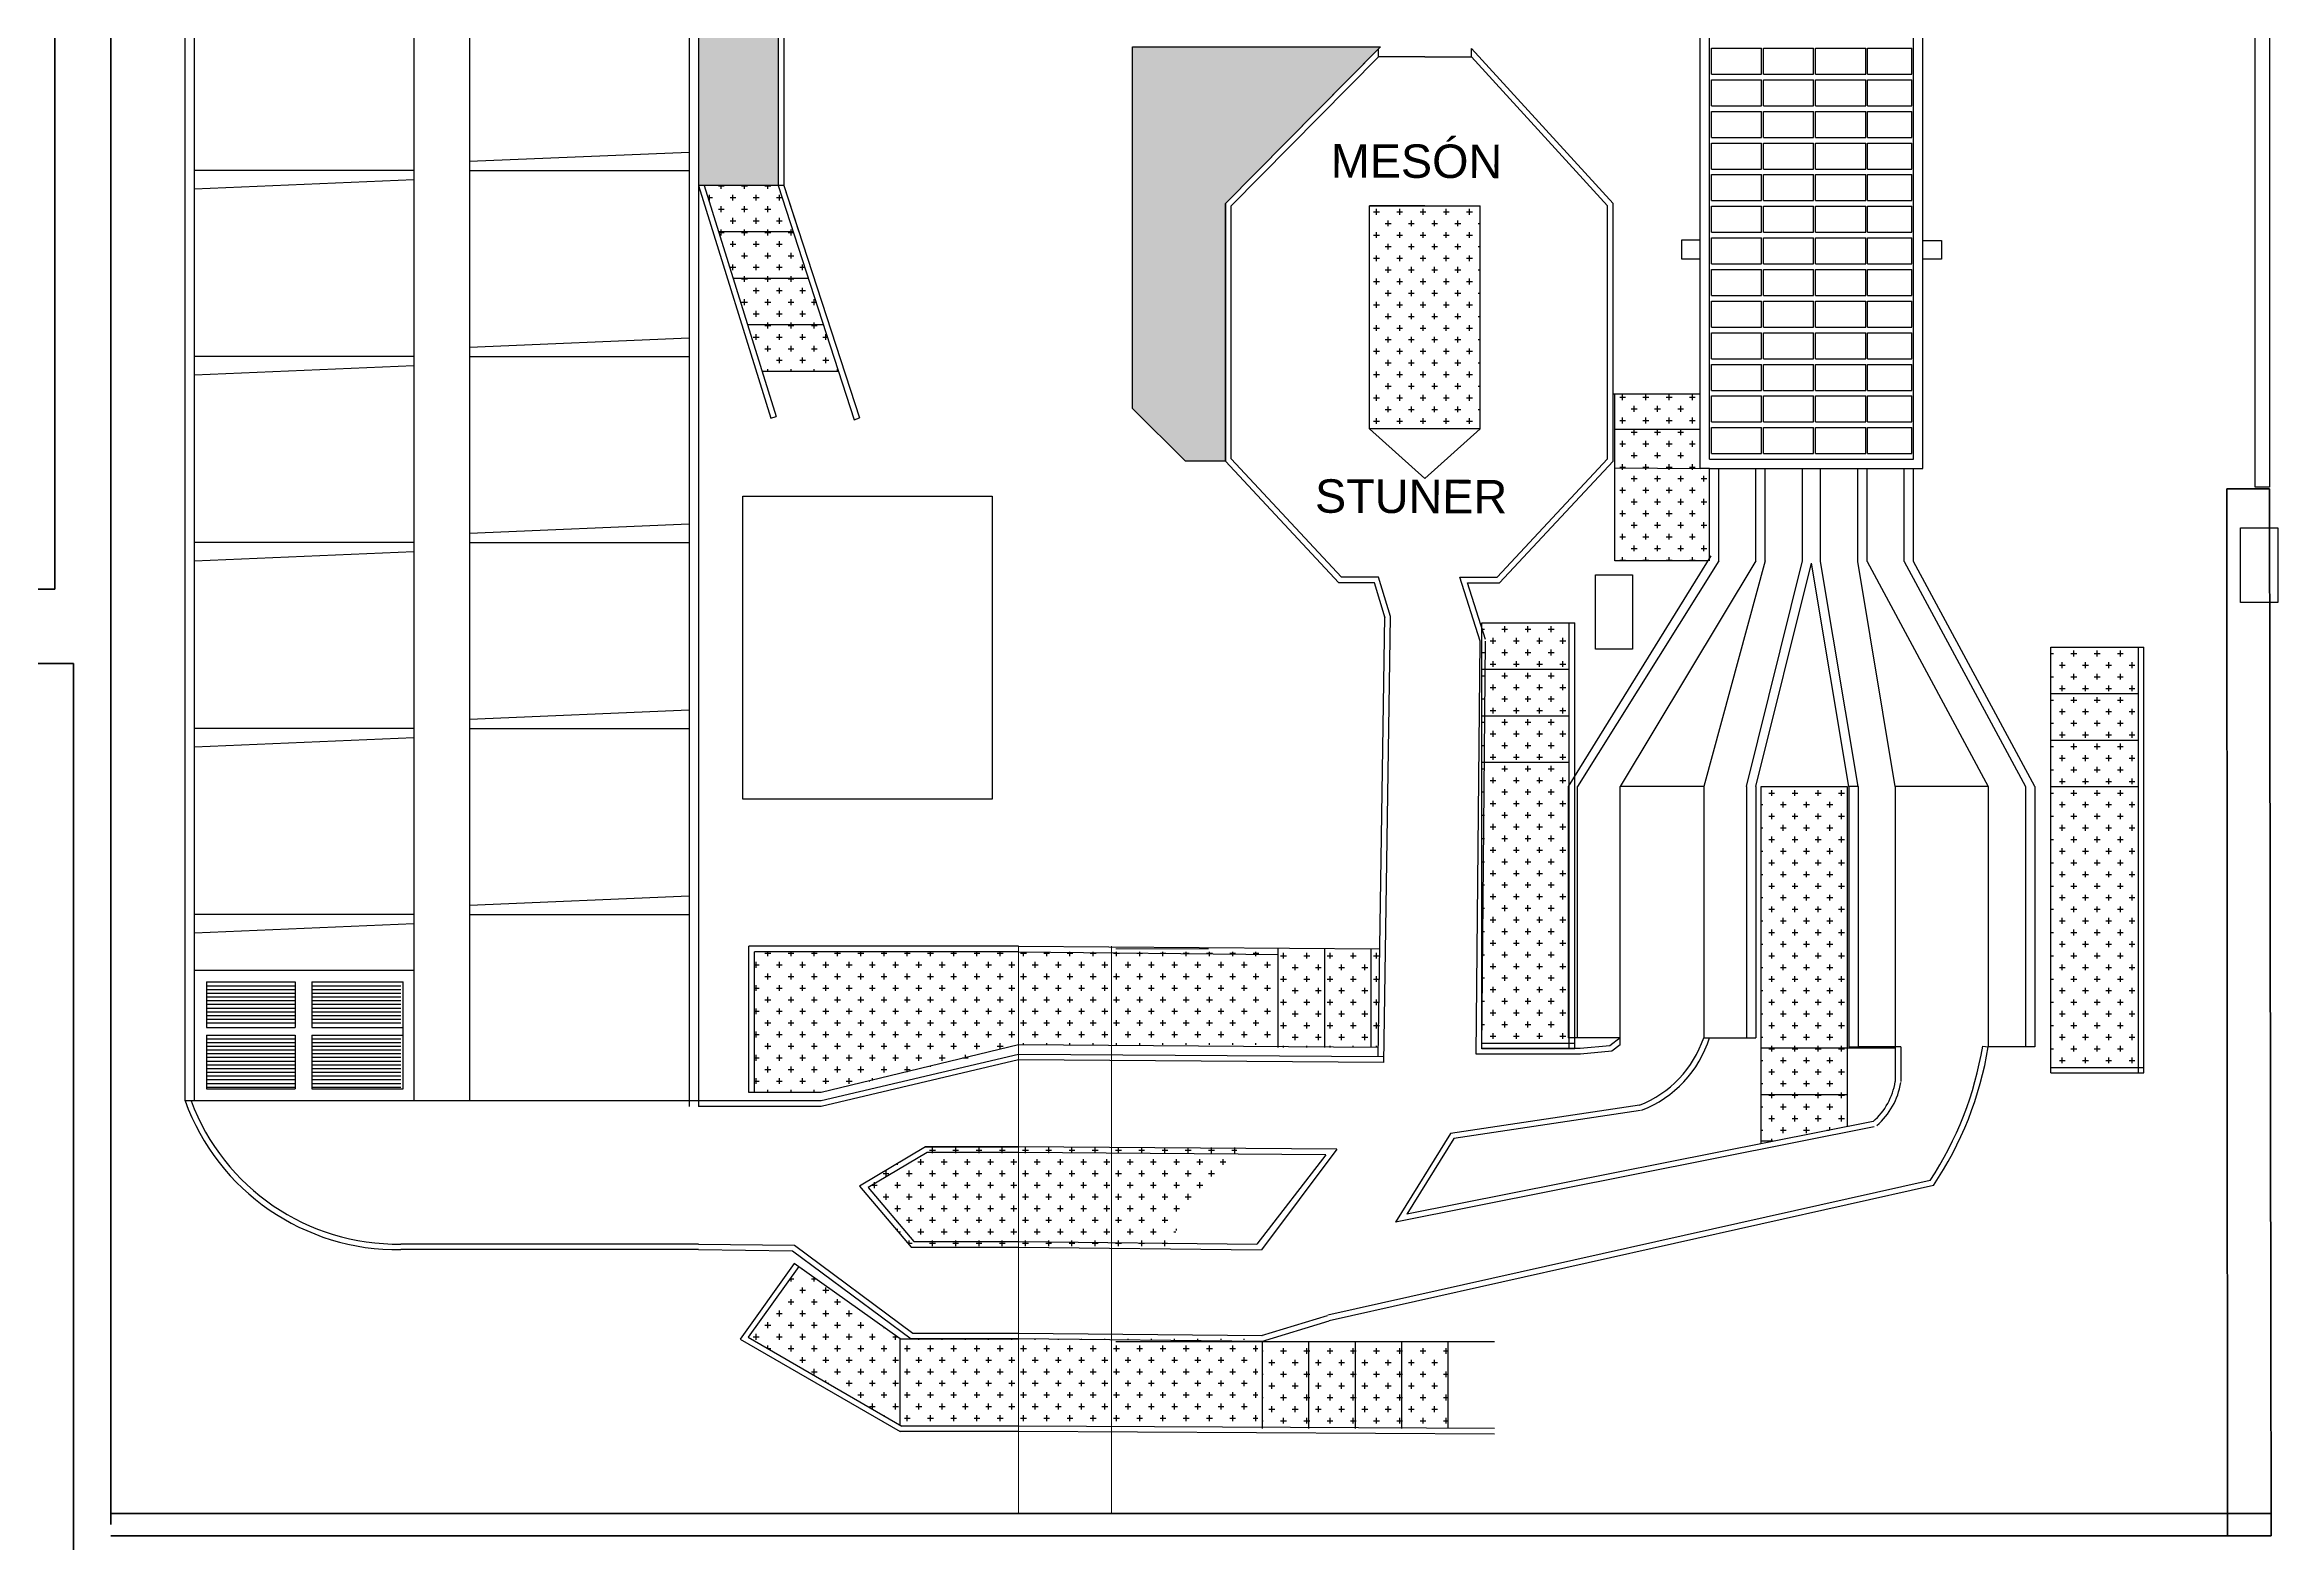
# Model space of a CAD drawing. Header units: inches. Extents: x -955375 to 106222, y -96450 to 64845.
# Drawn here: x 6229 to 18520, y 33838 to 42079 of the extents above; entities that cross this region are included whole.
import ezdxf

# ---------------------------------------------------------------- set-up
doc = ezdxf.new("R2010")
doc.units = ezdxf.units.IN
doc.header["$MEASUREMENT"] = 0
doc.linetypes.add('CONTINUA', pattern=[0])
for name, color, linetype in [('023_MUROS_2', 7, 'Continuous'), ('A_TEXTOLOCAL', 3, 'Continuous'), ('DIBUJO', 2, 'Continuous'), ('P-ESTRUCTURA NUEVA', 152, 'Continuous')]:
    doc.layers.add(name, color=color, linetype=linetype)
doc.layers.add('ACHUTECH', color=24, linetype='Continuous', lineweight=18)
doc.styles.get("Standard").update_dxf_attribs({"font": 'isocp2.shx'})
doc.styles.add('TEXTO-100', font='romans.shx', dxfattribs={"height": 0.15})
doc.dimstyles.new('SUPERPEQUEÑA', dxfattribs={"dimtxt": 0.1, "dimasz": 0.05, "dimexe": 0.1, "dimexo": 0.15, "dimgap": 0.05, "dimtad": 1, "dimzin": 0, "dimdsep": 46, "dimtxsty": 'Standard', "dimblk1": 'CRUZZ', "dimblk2": 'CRUZZ', "dimsah": 1, "dimcen": 0.03, "dimse1": 1, "dimse2": 1, "dimclrd": 109, "dimclre": 4, "dimclrt": 173, "dimadec": 0, "dimazin": 0, "dimtfac": 1, "dimtix": 1, "dimtmove": 1, "dimatfit": 3, "dimldrblk": 'CRUZZ', "dimfxl": 1, "dimtolj": 1, "dimtzin": 0, "dimlwd": -1, "dimarcsym": 0})
pattern_1 = [(0, (-2029015.66, -1014707.313), (63.9269513, 63.9269513), [31.9634757, -95.890427]), (90, (-2028999.676, -1014723.295), (-63.9269513, 63.9269513), [31.9634757, -95.890427])]
pattern_2 = [(0, (-2028991.804, -1014721.39), (63.9269513, 63.9269513), [31.9634757, -95.890427]), (90, (-2028975.82, -1014737.37), (-63.9269513, 63.9269513), [31.9634757, -95.890427])]
pattern_3 = [(0, (-2032122.29, -1014587.81), (63.9269513, 63.9269513), [31.9634757, -95.890427]), (90, (-2032106.31, -1014603.79), (-63.9269513, 63.9269513), [31.9634757, -95.890427])]
pattern_4 = [(0, (-630514.77, 261966.51), (63.9269513, 63.9269513), [31.963476, -95.890427]), (90, (-630498.79, 261950.53), (-63.9269513, 63.9269513), [31.963476, -95.890427])]

# ---------------------------------------------------------------- blocks, each defined once
blk = doc.blocks.new('CRUZ')
at = {"layer": 'DIBUJO', "color": 7, "lineweight": -3}
blk.add_line((0, 0), (0, 0), dxfattribs=at)
blk.add_line((0, 0), (0, 0), dxfattribs=at)
at = {"layer": 'DIBUJO', "color": 7, "lineweight": -3, "const_width": 0.05}
blk.add_lwpolyline([(0, 0, 1), (0, 0, 1)], format="xyb", close=True, dxfattribs=at)
blk = doc.blocks.new('CRUZZ')
at = {"layer": 'DIBUJO', "color": 3, "xscale": 10, "yscale": 10, "zscale": 10}
blk.add_blockref('CRUZ', (0, 0), dxfattribs=at)
blk = doc.blocks.new('*D49')
at = {"layer": 'ACHUTECH', "color": 7, "ltscale": 500, "transparency": 16777216}
blk.add_line((5459, 51369), (5459, 33940), dxfattribs=at)
at = {"layer": 'Defpoints', "color": 0, "linetype": 'CONTINUA', "ltscale": 500, "transparency": 16777216}
for p in [(12166, 51369), (5459, 33940), (6136, 33940)]:
    blk.add_point(p, dxfattribs=at)
at = {"layer": 'ACHUTECH', "color": 7, "linetype": 'CONTINUA', "ltscale": 500, "transparency": 16777216, "xscale": 0.05, "yscale": 0.05, "zscale": 0.05}
for p, rotation in [((5459, 51369), 90), ((5459, 33940), 270)]:
    blk.add_blockref('CRUZZ', p, dxfattribs=dict(at, rotation=rotation))
at = {"layer": 'ACHUTECH', "color": 7, "linetype": 'CONTINUA', "lineweight": 13, "ltscale": 500, "transparency": 16777216, "insert": (5459, 42655), "char_height": 0.15, "attachment_point": 5, "rotation": 90}
blk.add_mtext('\\A1;17429.04', dxfattribs=at)
blk = doc.blocks.new('*D185')
at = {"layer": 'ACHUTECH', "color": 7, "ltscale": 500, "transparency": 16777216}
blk.add_line((5119, 54499), (5119, 25410), dxfattribs=at)
at = {"layer": 'Defpoints', "color": 0, "linetype": 'CONTINUA', "ltscale": 500, "transparency": 16777216}
for p in [(26169, 54499), (5119, 25410), (6592, 25410)]:
    blk.add_point(p, dxfattribs=at)
at = {"layer": 'ACHUTECH', "color": 7, "linetype": 'CONTINUA', "ltscale": 500, "transparency": 16777216, "xscale": 0.05, "yscale": 0.05, "zscale": 0.05}
for p, rotation in [((5119, 54499), 90), ((5119, 25410), 270)]:
    blk.add_blockref('CRUZZ', p, dxfattribs=dict(at, rotation=rotation))
at = {"layer": 'ACHUTECH', "color": 7, "linetype": 'CONTINUA', "lineweight": 13, "ltscale": 500, "transparency": 16777216, "insert": (5119, 39955), "char_height": 0.15, "attachment_point": 5, "rotation": 90}
blk.add_mtext('\\A1;29089.32', dxfattribs=at)
blk = doc.blocks.new('*D201')
at = {"layer": 'ACHUTECH', "color": 7, "ltscale": 500, "transparency": 16777216}
blk.add_line((4340, 59153), (4340, 15437), dxfattribs=at)
at = {"layer": 'Defpoints', "color": 0, "linetype": 'CONTINUA', "ltscale": 500, "transparency": 16777216}
for p in [(21639, 59153), (4340, 15437), (6285, 15437)]:
    blk.add_point(p, dxfattribs=at)
at = {"layer": 'ACHUTECH', "color": 7, "linetype": 'CONTINUA', "ltscale": 500, "transparency": 16777216, "xscale": 0.05, "yscale": 0.05, "zscale": 0.05}
for p, rotation in [((4340, 59153), 90), ((4340, 15437), 270)]:
    blk.add_blockref('CRUZZ', p, dxfattribs=dict(at, rotation=rotation))
at = {"layer": 'ACHUTECH', "color": 7, "linetype": 'CONTINUA', "lineweight": 13, "ltscale": 500, "transparency": 16777216, "insert": (4340, 37295), "char_height": 0.15, "attachment_point": 5, "rotation": 90}
blk.add_mtext('\\A1;43715.81', dxfattribs=at)

msp = doc.modelspace()

# ---------------------------------------------------------------- hatches: boundary and pattern name
h = msp.add_hatch()
h.set_pattern_fill('CROSS', scale=255.707805)
h.set_pattern_definition(pattern_1)
h.paths.add_polyline_path([(10264.204, 47934.214), (10264.204, 48423.585), (9824.386, 48423.585), (9824.386, 47934.214), (9824.386, 41304.68), (10264.204, 41304.68)])
h = msp.add_hatch()
h.set_pattern_fill('CROSS', scale=255.707805)
h.set_pattern_definition(pattern_4)
h.paths.add_polyline_path([(13575.956, 42067.11), (12211.887, 42067.11), (12211.887, 40078.524), (12503.757, 39789.115), (12723.303, 39789.115), (12723.303, 41206.199)])
h.paths.add_polyline_path([(10674.326, 47732.121), (10674.326, 47983.824), (10525.955, 47983.824), (10525.955, 47732.121)], flags=9)
h = msp.add_hatch()
h.set_pattern_fill('CROSS', scale=255.707805)
h.set_pattern_definition(pattern_1)
h.paths.add_polyline_path([(10262.628, 41304.68), (9856.528, 41304.68), (9936.247, 41048.972), (10345.63, 41048.972)])
h = msp.add_hatch()
h.set_pattern_fill('CROSS', scale=255.707805)
h.set_pattern_definition(pattern_2)
h.paths.add_polyline_path([(14124.162, 41193.575), (13516.061, 41193.575), (13516.061, 39966.178), (14124.162, 39966.178)])
h = msp.add_hatch()
h.set_pattern_fill('CROSS', scale=255.707805)
h.set_pattern_definition(pattern_1)
h.paths.add_polyline_path([(10345.63, 41048.972), (9936.247, 41048.972), (10015.966, 40793.264), (10428.632, 40793.264)])
h = msp.add_hatch()
h.set_pattern_fill('CROSS', scale=255.707805)
h.set_pattern_definition(pattern_1)
h.paths.add_polyline_path([(10428.632, 40793.264), (10015.966, 40793.264), (10095.685, 40537.556), (10511.635, 40537.556)])
h = msp.add_hatch()
h.set_pattern_fill('CROSS', scale=255.707805)
h.set_pattern_definition(pattern_1)
h.paths.add_polyline_path([(10511.635, 40537.556), (10095.685, 40537.556), (10175.404, 40281.849), (10594.637, 40281.849)])
h = msp.add_hatch()
h.set_pattern_fill('CROSS', scale=255.707805)
h.set_pattern_definition(pattern_4)
h.paths.add_polyline_path([(14865.115, 40157.464), (14865.115, 39965.498), (15334.53, 39965.498), (15334.53, 40157.464)])
h.paths.add_polyline_path([(15334.53, 39748.332), (15334.53, 39965.498), (14865.115, 39965.498), (14865.115, 39751.921)])
h = msp.add_hatch()
h.set_pattern_fill('CROSS', scale=255.707805)
h.set_pattern_definition(pattern_4)
h.paths.add_polyline_path([(15376.531, 39240.506), (15385.533, 39255.052), (15385.533, 39748.332), (15334.53, 39748.332), (14865.115, 39751.921), (14865.115, 39240.506)])
h = msp.add_hatch()
h.set_pattern_fill('CROSS', scale=255.707805)
h.set_pattern_definition(pattern_3)
h.paths.add_polyline_path([(14614.008, 38899.794), (14133.277, 38899.794), (14133.277, 38644.086), (14614.008, 38644.086)])
h = msp.add_hatch()
h.set_pattern_fill('CROSS', scale=255.707805)
h.set_pattern_definition(pattern_2)
h.paths.add_polyline_path([(17744.496, 38766.211), (17263.765, 38766.211), (17263.765, 38510.504), (17744.496, 38510.504)])
h = msp.add_hatch()
h.set_pattern_fill('CROSS', scale=255.707805)
h.set_pattern_definition(pattern_3)
h.paths.add_polyline_path([(14614.008, 38644.086), (14133.277, 38644.086), (14133.277, 38388.379), (14614.008, 38388.379)])
h = msp.add_hatch()
h.set_pattern_fill('CROSS', scale=255.707805)
h.set_pattern_definition(pattern_2)
h.paths.add_polyline_path([(17744.496, 38510.504), (17263.765, 38510.504), (17263.765, 38254.796), (17744.496, 38254.796)])
h = msp.add_hatch()
h.set_pattern_fill('CROSS', scale=255.707805)
h.set_pattern_definition(pattern_3)
h.paths.add_polyline_path([(14614.008, 38388.379), (14133.277, 38388.379), (14133.277, 38132.671), (14614.008, 38132.671)])
h = msp.add_hatch()
h.set_pattern_fill('CROSS', scale=255.707805)
h.set_pattern_definition(pattern_2)
h.paths.add_polyline_path([(17744.496, 38254.796), (17263.765, 38254.796), (17263.765, 37999.088), (17744.496, 37999.088)])
h = msp.add_hatch()
h.set_pattern_fill('CROSS', scale=255.707805)
h.set_pattern_definition(pattern_3)
h.paths.add_polyline_path([(14614.008, 38132.671), (14133.277, 38132.671), (14133.277, 36588.549), (14614.008, 36588.549)])
h = msp.add_hatch()
h.set_pattern_fill('CROSS', scale=255.707805)
h.set_pattern_definition(pattern_2)
h.paths.add_polyline_path([(16143.155, 37999.088), (15670.721, 37999.088), (15670.721, 36559.944), (16143.155, 36559.944)])
h = msp.add_hatch()
h.set_pattern_fill('CROSS', scale=255.707805)
h.set_pattern_definition(pattern_2)
h.paths.add_polyline_path([(17744.496, 37999.088), (17263.765, 37999.088), (17263.765, 36454.966), (17744.496, 36454.966)])
h = msp.add_hatch()
h.set_pattern_fill('CROSS', scale=255.707805)
h.set_pattern_definition(pattern_1)
h.paths.add_polyline_path([(11585.656, 36573.064), (11585.656, 37090.585), (10133.354, 37090.585), (10133.354, 36316.645), (10500.043, 36316.645)])
h.paths.add_polyline_path([(11585.656, 37090.585), (11585.656, 36579.17), (12990.125, 36579.17), (12990.125, 37090.585)])
h = msp.add_hatch()
h.set_pattern_fill('CROSS', scale=255.707805)
h.set_pattern_definition(pattern_2)
h.paths.add_polyline_path([(13269.685, 37107.192), (13013.978, 37107.192), (13013.978, 36565.092), (13269.685, 36565.092)])
h = msp.add_hatch()
h.set_pattern_fill('CROSS', scale=255.707805)
h.set_pattern_definition(pattern_2)
h.paths.add_polyline_path([(13525.393, 37107.192), (13269.685, 37107.192), (13269.685, 36565.092), (13525.393, 36565.092)])
h = msp.add_hatch()
h.set_pattern_fill('CROSS', scale=255.707805)
h.set_pattern_definition(pattern_2)
h.paths.add_polyline_path([(13603.324, 37107.192), (13525.393, 37107.192), (13525.393, 36565.092), (13595.245, 36565.092)])
h = msp.add_hatch()
h.set_pattern_fill('CROSS', scale=255.707805)
h.set_pattern_definition(pattern_2)
h.paths.add_polyline_path([(16143.155, 36559.944), (15670.721, 36559.944), (15670.721, 36304.236), (16143.155, 36304.236)])
h = msp.add_hatch()
h.set_pattern_fill('CROSS', scale=255.707805)
h.set_pattern_definition(pattern_2)
h.paths.add_polyline_path([(16143.155, 36304.236), (15670.721, 36304.236), (15670.721, 36048.529), (15735.119, 36048.529), (16143.155, 36129.663)])
h = msp.add_hatch()
h.set_pattern_fill('CROSS', scale=255.707805)
h.set_pattern_definition([(0, (-631050.04, 261980.59), (63.9269513, 63.9269513), [31.963476, -95.890427]), (90, (-631034.056, 261964.61), (-63.9269513, 63.9269513), [31.963476, -95.890427])])
h.paths.add_polyline_path([(12800.928, 36018.394), (11585.656, 36018.394), (11074.241, 36018.394), (10710.917, 35802.407), (10994.989, 35466.082), (11585.656, 35466.082), (12386.039, 35466.082)])
h.paths.add_polyline_path([(11585.656, 35496.767), (11009.237, 35496.767), (10757.729, 35794.538), (11082.673, 35987.709), (11585.656, 35987.709), (12739.5, 35987.709), (12359.924, 35496.767)], flags=16)
h.paths.add_polyline_path([(12739.5, 35987.709), (11585.656, 35987.709), (11082.673, 35987.709), (10757.729, 35794.538), (11009.237, 35496.767), (11585.656, 35496.767), (12359.924, 35496.767)], flags=16)
h = msp.add_hatch()
h.set_pattern_fill('CROSS', scale=255.707805)
h.set_pattern_definition(pattern_1)
h.paths.add_polyline_path([(10376.787, 35359.532), (10099.102, 34970.862), (10934.784, 34487.165), (10934.784, 34961.699)])
h = msp.add_hatch()
h.set_pattern_fill('CROSS', scale=255.707805)
h.set_pattern_definition(pattern_1)
h.paths.add_polyline_path([(11585.656, 34482.396), (11585.656, 34961.699), (10934.784, 34961.699), (10934.784, 34487.165), (10943.024, 34482.396)])
h.paths.add_polyline_path([(11585.656, 34961.699), (11585.656, 34482.396), (12900.736, 34482.396), (12900.736, 34961.699)])
h = msp.add_hatch()
h.set_pattern_fill('CROSS', scale=255.707805)
h.set_pattern_definition(pattern_2)
h.paths.add_polyline_path([(13180.297, 34947.621), (12924.589, 34947.621), (12924.589, 34468.318), (13180.297, 34468.318)])
h = msp.add_hatch()
h.set_pattern_fill('CROSS', scale=255.707805)
h.set_pattern_definition(pattern_2)
h.paths.add_polyline_path([(13436.004, 34947.621), (13180.297, 34947.621), (13180.297, 34468.318), (13436.004, 34468.318)])
h = msp.add_hatch()
h.set_pattern_fill('CROSS', scale=255.707805)
h.set_pattern_definition(pattern_2)
h.paths.add_polyline_path([(13691.712, 34947.621), (13436.004, 34947.621), (13436.004, 34468.318), (13691.712, 34468.318)])
h = msp.add_hatch()
h.set_pattern_fill('CROSS', scale=255.707805)
h.set_pattern_definition(pattern_2)
h.paths.add_polyline_path([(13947.42, 34947.621), (13691.712, 34947.621), (13691.712, 34468.318), (13947.42, 34468.318)])

# ---------------------------------------------------------------- linework, layer by layer
at = {"color": 7}
for p, q in [((7001.372, 36270.882), (7001.372, 47934.214)), ((9824.386, 47934.214), (9824.386, 36240.198)), ((10264.204, 47934.214), (10264.204, 41304.68)), ((10294.889, 47934.214), (10294.889, 41304.68)), ((7052.514, 36270.882), (7052.514, 47472.352)), ((8259.454, 47472.352), (8259.454, 36270.882)), ((8566.304, 47472.352), (8566.304, 36270.882)), ((9773.245, 47472.352), (9773.245, 36240.198)), ((15334.53, 39748.332), (15334.53, 47540.16)), ((15385.671, 39799.473), (15385.671, 47540.16)), ((16508.505, 39799.473), (16508.505, 47540.16)), ((16559.647, 39748.332), (16559.647, 47540.16)), ((12211.887, 40078.524), (12211.887, 42067.11)), ((12211.887, 42067.11), (13575.956, 42067.11)), ((13575.956, 42067.11), (12723.303, 41206.199)), ((13564.404, 42055.446), (12723.303, 41206.199)), ((13564.404, 42011.84), (13564.404, 42055.446)), ((14075.819, 42057.298), (14855.137, 41205.494)), ((14075.819, 42011.84), (14075.819, 42057.298)), ((15395.9, 42059.93), (15672.064, 42059.93)), ((15395.9, 41916.734), (15395.9, 42059.93)), ((15672.064, 41916.734), (15672.064, 42059.93)), ((15682.292, 42059.93), (15958.457, 42059.93)), ((15682.292, 41916.734), (15682.292, 42059.93)), ((15958.457, 41916.734), (15958.457, 42059.93)), ((15968.685, 42059.93), (16244.85, 42059.93)), ((15968.685, 41916.734), (15968.685, 42059.93)), ((16244.85, 41916.734), (16244.85, 42059.93)), ((16255.078, 42059.93), (16498.277, 42059.93)), ((16255.078, 41916.734), (16255.078, 42059.93)), ((16498.277, 41916.734), (16498.277, 42059.93)), ((13564.404, 42011.84), (12753.987, 41193.575)), ((13820.112, 42011.84), (13564.404, 42011.84)), ((13820.112, 42011.84), (14075.819, 42011.84)), ((14075.819, 42011.84), (14824.452, 41193.575)), ((15395.9, 41916.734), (15672.064, 41916.734)), ((15682.292, 41916.734), (15958.457, 41916.734)), ((15968.685, 41916.734), (16244.85, 41916.734)), ((16255.078, 41916.734), (16498.277, 41916.734)), ((15395.9, 41886.049), (15672.064, 41886.049)), ((15395.9, 41742.852), (15395.9, 41886.049)), ((15672.064, 41742.852), (15672.064, 41886.049)), ((15682.292, 41886.049), (15958.457, 41886.049)), ((15682.292, 41742.852), (15682.292, 41886.049)), ((15958.457, 41742.852), (15958.457, 41886.049)), ((15968.685, 41886.049), (16244.85, 41886.049)), ((15968.685, 41742.852), (15968.685, 41886.049)), ((16244.85, 41742.852), (16244.85, 41886.049)), ((16255.078, 41886.049), (16498.277, 41886.049)), ((16255.078, 41742.852), (16255.078, 41886.049)), ((16498.277, 41742.852), (16498.277, 41886.049)), ((15395.9, 41742.852), (15672.064, 41742.852)), ((15395.9, 41712.167), (15672.064, 41712.167)), ((15395.9, 41568.971), (15395.9, 41712.167)), ((15672.064, 41568.971), (15672.064, 41712.167)), ((15682.292, 41742.852), (15958.457, 41742.852)), ((15682.292, 41712.167), (15958.457, 41712.167)), ((15682.292, 41568.971), (15682.292, 41712.167)), ((15958.457, 41568.971), (15958.457, 41712.167)), ((15968.685, 41742.852), (16244.85, 41742.852)), ((15968.685, 41712.167), (16244.85, 41712.167)), ((15968.685, 41568.971), (15968.685, 41712.167)), ((16244.85, 41568.971), (16244.85, 41712.167)), ((16255.078, 41742.852), (16498.277, 41742.852)), ((16255.078, 41712.167), (16498.277, 41712.167)), ((16255.078, 41568.971), (16255.078, 41712.167)), ((16498.277, 41568.971), (16498.277, 41712.167)), ((15395.9, 41568.971), (15672.064, 41568.971)), ((15682.292, 41568.971), (15958.457, 41568.971)), ((15968.685, 41568.971), (16244.85, 41568.971)), ((16255.078, 41568.971), (16498.277, 41568.971)), ((8566.304, 41437.648), (9773.245, 41488.789)), ((15395.9, 41538.286), (15672.064, 41538.286)), ((15395.9, 41395.09), (15395.9, 41538.286)), ((15672.064, 41395.09), (15672.064, 41538.286)), ((15682.292, 41538.286), (15958.457, 41538.286)), ((15682.292, 41395.09), (15682.292, 41538.286)), ((15958.457, 41395.09), (15958.457, 41538.286)), ((15968.685, 41538.286), (16244.85, 41538.286)), ((15968.685, 41395.09), (15968.685, 41538.286)), ((16244.85, 41395.09), (16244.85, 41538.286)), ((16255.078, 41538.286), (16498.277, 41538.286)), ((16255.078, 41395.09), (16255.078, 41538.286)), ((16498.277, 41395.09), (16498.277, 41538.286)), ((8259.454, 41386.506), (7052.514, 41386.506)), ((8259.454, 41335.365), (7052.514, 41284.223)), ((8566.304, 41386.506), (9773.245, 41386.506)), ((8566.304, 41386.506), (9773.245, 41386.506)), ((10294.889, 41304.68), (9824.386, 41304.68)), ((9824.386, 41304.68), (10223.094, 40025.78)), ((9856.528, 41304.68), (10252.389, 40034.913)), ((10262.628, 41304.68), (10680.714, 40016.667)), ((10294.889, 41304.68), (10377.891, 41048.972)), ((10294.889, 41304.68), (10709.9, 40026.141)), ((15395.9, 41395.09), (15672.064, 41395.09)), ((15395.9, 41364.405), (15672.064, 41364.405)), ((15395.9, 41221.208), (15395.9, 41364.405)), ((15672.064, 41221.208), (15672.064, 41364.405)), ((15682.292, 41395.09), (15958.457, 41395.09)), ((15682.292, 41364.405), (15958.457, 41364.405)), ((15682.292, 41221.208), (15682.292, 41364.405)), ((15958.457, 41221.208), (15958.457, 41364.405)), ((15968.685, 41395.09), (16244.85, 41395.09)), ((15968.685, 41364.405), (16244.85, 41364.405)), ((15968.685, 41221.208), (15968.685, 41364.405)), ((16244.85, 41221.208), (16244.85, 41364.405)), ((16255.078, 41395.09), (16498.277, 41395.09)), ((16255.078, 41364.405), (16498.277, 41364.405)), ((16255.078, 41221.208), (16255.078, 41364.405)), ((16498.277, 41221.208), (16498.277, 41364.405)), ((12723.303, 39789.115), (12723.303, 41206.199)), ((12723.303, 41206.199), (12723.303, 39789.115)), ((12753.987, 39801.2), (12753.987, 41193.575)), ((13516.061, 39966.178), (13516.061, 41193.575)), ((13516.061, 41193.575), (14124.162, 41193.575)), ((13820.112, 41193.575), (13516.061, 41193.575)), ((13516.061, 41193.575), (14124.162, 41193.575)), ((14124.162, 39966.178), (14124.162, 41193.575)), ((14824.452, 39801.2), (14824.452, 41193.575)), ((14855.137, 39789.115), (14855.137, 41205.494)), ((15395.9, 41221.208), (15672.064, 41221.208)), ((15395.9, 41190.524), (15672.064, 41190.524)), ((15395.9, 41047.327), (15395.9, 41190.524)), ((15672.064, 41047.327), (15672.064, 41190.524)), ((15682.292, 41221.208), (15958.457, 41221.208)), ((15682.292, 41190.524), (15958.457, 41190.524)), ((15682.292, 41047.327), (15682.292, 41190.524)), ((15958.457, 41047.327), (15958.457, 41190.524)), ((15968.685, 41221.208), (16244.85, 41221.208)), ((15968.685, 41190.524), (16244.85, 41190.524)), ((15968.685, 41047.327), (15968.685, 41190.524)), ((16244.85, 41047.327), (16244.85, 41190.524)), ((16255.078, 41221.208), (16498.277, 41221.208)), ((16255.078, 41190.524), (16498.277, 41190.524)), ((16255.078, 41047.327), (16255.078, 41190.524)), ((16498.277, 41047.327), (16498.277, 41190.524)), ((10345.63, 41048.972), (9936.247, 41048.972)), ((15333.195, 41003.712), (15230.912, 41003.712)), ((15230.912, 41003.712), (15230.912, 40901.428)), ((15333.195, 41003.712), (15230.912, 41003.712)), ((15395.9, 41047.327), (15672.064, 41047.327)), ((15395.9, 41016.642), (15672.064, 41016.642)), ((15395.9, 40873.446), (15395.9, 41016.642)), ((15672.064, 40873.446), (15672.064, 41016.642)), ((15682.292, 41047.327), (15958.457, 41047.327)), ((15682.292, 41016.642), (15958.457, 41016.642)), ((15682.292, 40873.446), (15682.292, 41016.642)), ((15958.457, 40873.446), (15958.457, 41016.642)), ((15968.685, 41047.327), (16244.85, 41047.327)), ((15968.685, 41016.642), (16244.85, 41016.642)), ((15968.685, 40873.446), (15968.685, 41016.642)), ((16244.85, 40873.446), (16244.85, 41016.642)), ((16255.078, 41047.327), (16498.277, 41047.327)), ((16255.078, 41016.642), (16498.277, 41016.642)), ((16255.078, 40873.446), (16255.078, 41016.642)), ((16498.277, 40873.446), (16498.277, 41016.642)), ((16559.829, 41002.129), (16662.112, 41002.129)), ((16559.829, 41002.129), (16662.112, 41002.129)), ((16662.112, 41002.129), (16662.112, 40899.846)), ((15230.912, 40901.428), (15333.195, 40901.428)), ((15395.9, 40873.446), (15672.064, 40873.446)), ((15395.9, 40842.761), (15672.064, 40842.761)), ((15395.9, 40699.565), (15395.9, 40842.761)), ((15672.064, 40699.565), (15672.064, 40842.761)), ((15682.292, 40873.446), (15958.457, 40873.446)), ((15682.292, 40842.761), (15958.457, 40842.761)), ((15682.292, 40699.565), (15682.292, 40842.761)), ((15958.457, 40699.565), (15958.457, 40842.761)), ((15968.685, 40873.446), (16244.85, 40873.446)), ((15968.685, 40842.761), (16244.85, 40842.761)), ((15968.685, 40699.565), (15968.685, 40842.761)), ((16244.85, 40699.565), (16244.85, 40842.761)), ((16255.078, 40873.446), (16498.277, 40873.446)), ((16255.078, 40842.761), (16498.277, 40842.761)), ((16255.078, 40699.565), (16255.078, 40842.761)), ((16498.277, 40699.565), (16498.277, 40842.761)), ((16662.112, 40899.846), (16559.829, 40899.846)), ((10428.632, 40793.264), (10015.966, 40793.264)), ((15395.9, 40699.565), (15672.064, 40699.565)), ((15682.292, 40699.565), (15958.457, 40699.565)), ((15968.685, 40699.565), (16244.85, 40699.565)), ((16255.078, 40699.565), (16498.277, 40699.565)), ((15395.9, 40668.88), (15672.064, 40668.88)), ((15395.9, 40525.683), (15395.9, 40668.88)), ((15672.064, 40525.683), (15672.064, 40668.88)), ((15682.292, 40668.88), (15958.457, 40668.88)), ((15682.292, 40525.683), (15682.292, 40668.88)), ((15958.457, 40525.683), (15958.457, 40668.88)), ((15968.685, 40668.88), (16244.85, 40668.88)), ((15968.685, 40525.683), (15968.685, 40668.88)), ((16244.85, 40525.683), (16244.85, 40668.88)), ((16255.078, 40668.88), (16498.277, 40668.88)), ((16255.078, 40525.683), (16255.078, 40668.88)), ((16498.277, 40525.683), (16498.277, 40668.88)), ((8566.304, 40414.817), (9773.245, 40465.958)), ((10511.635, 40537.556), (10095.685, 40537.556)), ((15395.9, 40525.683), (15672.064, 40525.683)), ((15395.9, 40494.998), (15672.064, 40494.998)), ((15395.9, 40351.802), (15395.9, 40494.998)), ((15672.064, 40351.802), (15672.064, 40494.998)), ((15682.292, 40525.683), (15958.457, 40525.683)), ((15682.292, 40494.998), (15958.457, 40494.998)), ((15682.292, 40351.802), (15682.292, 40494.998)), ((15958.457, 40351.802), (15958.457, 40494.998)), ((15968.685, 40525.683), (16244.85, 40525.683)), ((15968.685, 40494.998), (16244.85, 40494.998)), ((15968.685, 40351.802), (15968.685, 40494.998)), ((16244.85, 40351.802), (16244.85, 40494.998)), ((16255.078, 40525.683), (16498.277, 40525.683)), ((16255.078, 40494.998), (16498.277, 40494.998)), ((16255.078, 40351.802), (16255.078, 40494.998)), ((16498.277, 40351.802), (16498.277, 40494.998)), ((8259.454, 40363.675), (7052.514, 40363.675)), ((8566.304, 40363.675), (9773.245, 40363.675)), ((8566.304, 40363.675), (9773.245, 40363.675)), ((15395.9, 40351.802), (15672.064, 40351.802)), ((15395.9, 40321.117), (15672.064, 40321.117)), ((15395.9, 40177.921), (15395.9, 40321.117)), ((15672.064, 40177.921), (15672.064, 40321.117)), ((15682.292, 40351.802), (15958.457, 40351.802)), ((15682.292, 40321.117), (15958.457, 40321.117)), ((15682.292, 40177.921), (15682.292, 40321.117)), ((15958.457, 40177.921), (15958.457, 40321.117)), ((15968.685, 40351.802), (16244.85, 40351.802)), ((15968.685, 40321.117), (16244.85, 40321.117)), ((15968.685, 40177.921), (15968.685, 40321.117)), ((16244.85, 40177.921), (16244.85, 40321.117)), ((16255.078, 40351.802), (16498.277, 40351.802)), ((16255.078, 40321.117), (16498.277, 40321.117)), ((16255.078, 40177.921), (16255.078, 40321.117)), ((16498.277, 40177.921), (16498.277, 40321.117)), ((8259.454, 40312.533), (7052.514, 40261.392)), ((10594.637, 40281.849), (10175.404, 40281.849)), ((12211.887, 40078.524), (12503.757, 39789.115)), ((15334.53, 40157.464), (14855.137, 40157.464)), ((14865.115, 39751.921), (14865.115, 40157.464)), ((15334.53, 39748.332), (15334.53, 40157.464)), ((15395.9, 40177.921), (15672.064, 40177.921)), ((15395.9, 40147.236), (15672.064, 40147.236)), ((15395.9, 40004.039), (15395.9, 40147.236)), ((15672.064, 40004.039), (15672.064, 40147.236)), ((15682.292, 40177.921), (15958.457, 40177.921)), ((15682.292, 40147.236), (15958.457, 40147.236)), ((15682.292, 40004.039), (15682.292, 40147.236)), ((15958.457, 40004.039), (15958.457, 40147.236)), ((15968.685, 40177.921), (16244.85, 40177.921)), ((15968.685, 40147.236), (16244.85, 40147.236)), ((15968.685, 40004.039), (15968.685, 40147.236)), ((16244.85, 40004.039), (16244.85, 40147.236)), ((16255.078, 40177.921), (16498.277, 40177.921)), ((16255.078, 40147.236), (16498.277, 40147.236)), ((16255.078, 40004.039), (16255.078, 40147.236)), ((16498.277, 40004.039), (16498.277, 40147.236)), ((10223.094, 40025.78), (10252.389, 40034.913)), ((10680.714, 40016.667), (10709.9, 40026.141)), ((13820.112, 39692.422), (13516.061, 39966.178)), ((14124.162, 39966.178), (13516.061, 39966.178)), ((13820.112, 39692.422), (14124.162, 39966.178)), ((14865.115, 39965.498), (15334.53, 39965.498)), ((15395.9, 40004.039), (15672.064, 40004.039)), ((15395.9, 39973.354), (15672.064, 39973.354)), ((15395.9, 39830.158), (15395.9, 39973.354)), ((15672.064, 39830.158), (15672.064, 39973.354)), ((15682.292, 40004.039), (15958.457, 40004.039)), ((15682.292, 39973.354), (15958.457, 39973.354)), ((15682.292, 39830.158), (15682.292, 39973.354)), ((15958.457, 39830.158), (15958.457, 39973.354)), ((15968.685, 40004.039), (16244.85, 40004.039)), ((15968.685, 39973.354), (16244.85, 39973.354)), ((15968.685, 39830.158), (15968.685, 39973.354)), ((16244.85, 39830.158), (16244.85, 39973.354)), ((16255.078, 40004.039), (16498.277, 40004.039)), ((16255.078, 39973.354), (16498.277, 39973.354)), ((16255.078, 39830.158), (16255.078, 39973.354)), ((16498.277, 39830.158), (16498.277, 39973.354)), ((15395.9, 39830.158), (15672.064, 39830.158)), ((15682.292, 39830.158), (15958.457, 39830.158)), ((15968.685, 39830.158), (16244.85, 39830.158)), ((16255.078, 39830.158), (16498.277, 39830.158)), ((12723.303, 39789.115), (12503.757, 39789.115)), ((13347.449, 39119.636), (12723.303, 39789.115)), ((13360.793, 39150.321), (12753.987, 39801.2)), ((14217.646, 39150.321), (14824.452, 39801.2)), ((14230.99, 39119.636), (14855.137, 39789.115)), ((14865.115, 39240.506), (14865.115, 39751.921)), ((14865.115, 39751.921), (15334.53, 39748.332)), ((15385.671, 39748.332), (15334.53, 39748.332)), ((15385.533, 39240.506), (15385.533, 39748.332)), ((15385.671, 39799.473), (16508.505, 39799.473)), ((15385.671, 39748.332), (16508.505, 39748.332)), ((15436.675, 39240.506), (15436.675, 39748.332)), ((15641.241, 39240.506), (15641.241, 39748.332)), ((15692.383, 39240.506), (15692.383, 39748.332)), ((15896.818, 39236.916), (15896.818, 39748.332)), ((15996.952, 39236.916), (15996.952, 39748.332)), ((16201.518, 39236.916), (16201.518, 39748.332)), ((16252.659, 39236.916), (16252.659, 39748.332)), ((16457.226, 39236.916), (16457.226, 39748.332)), ((16508.367, 39236.916), (16508.367, 39748.332)), ((16508.505, 39748.332), (16559.647, 39748.332)), ((8259.454, 39340.844), (7052.514, 39340.844)), ((8566.304, 39391.985), (9773.245, 39443.127)), ((8566.304, 39340.844), (9773.245, 39340.844)), ((8566.304, 39340.844), (9773.245, 39340.844)), ((8259.454, 39289.702), (7052.514, 39238.561)), ((15393.188, 39267.42), (14608.202, 37999.088)), ((15436.675, 39240.506), (14659.343, 37999.088)), ((15376.531, 39240.506), (14865.115, 39240.506)), ((15641.241, 39240.506), (14894.595, 37999.088)), ((15692.383, 39240.506), (15353.643, 37999.088)), ((15588.894, 37999.088), (15896.949, 39240.506)), ((15640.036, 37999.088), (15946.57, 39228.13)), ((16151.451, 37999.088), (15946.57, 39228.13)), ((16202.593, 37999.088), (15996.952, 39236.916)), ((16407.159, 37999.088), (16201.518, 39236.916)), ((16252.659, 39236.916), (16918.575, 37999.088)), ((16457.226, 39236.916), (17123.141, 37999.088)), ((17174.282, 37999.088), (16508.367, 39236.916)), ((13542.587, 39119.636), (13347.449, 39119.636)), ((13565.359, 39150.321), (13360.793, 39150.321)), ((13601.192, 38926.004), (13542.587, 39119.636)), ((13630.561, 38934.893), (13565.359, 39150.321)), ((14123.615, 38799.084), (14013.08, 39150.321)), ((14013.08, 39150.321), (14217.646, 39150.321)), ((14152.885, 38808.296), (14054.905, 39119.636)), ((14054.905, 39119.636), (14230.99, 39119.636)), ((13563.775, 36512.605), (13599.88, 38935.35)), ((13593.999, 36481.463), (13630.561, 38934.893)), ((14133.277, 36557.864), (14133.277, 38899.794)), ((14133.277, 38899.794), (14644.693, 38899.794)), ((14614.008, 36557.864), (14614.008, 38899.794)), ((14644.693, 36557.864), (14644.693, 38899.794)), ((14102.303, 36527.179), (14123.615, 38799.084)), ((14133.274, 36557.576), (14154.299, 38798.797)), ((17263.765, 36424.281), (17263.765, 38766.211)), ((17263.765, 38766.211), (17775.181, 38766.211)), ((17744.496, 36424.281), (17744.496, 38766.211)), ((17775.181, 36424.281), (17775.181, 38766.211)), ((14133.277, 38644.086), (14614.008, 38644.086)), ((17263.765, 38510.504), (17744.496, 38510.504)), ((8566.304, 38369.154), (9773.245, 38420.296)), ((14133.277, 38388.379), (14614.008, 38388.379)), ((8259.454, 38318.013), (7052.514, 38318.013)), ((8259.454, 38266.871), (7052.514, 38215.729)), ((8566.304, 38318.013), (9773.245, 38318.013)), ((8566.304, 38318.013), (9773.245, 38318.013)), ((17263.765, 38254.796), (17744.496, 38254.796)), ((14133.277, 38132.671), (14614.008, 38132.671)), ((14608.202, 37999.088), (14608.202, 36618.266)), ((14659.343, 36618.266), (14659.343, 37999.088)), ((15353.643, 37999.088), (14894.595, 37999.088)), ((14894.595, 36579.515), (14894.595, 37999.088)), ((15353.643, 37999.088), (15353.643, 36618.266)), ((15588.894, 37999.088), (15588.894, 36618.266)), ((15640.036, 37999.088), (15640.036, 36618.266)), ((15670.721, 36035.723), (15670.721, 37999.088)), ((15670.721, 37999.088), (16143.155, 37999.088)), ((16143.155, 37999.088), (16143.155, 36129.663)), ((16151.451, 37999.088), (16151.451, 36567.124)), ((16202.593, 37999.088), (16151.451, 37999.088)), ((16202.593, 37999.088), (16202.593, 36567.124)), ((16407.159, 37999.088), (16407.159, 36567.124)), ((16918.575, 37999.088), (16407.159, 37999.088)), ((16918.575, 37999.088), (16918.575, 36567.124)), ((17123.141, 37999.088), (17123.141, 36567.124)), ((17174.282, 37999.088), (17174.282, 36567.124)), ((17263.765, 37999.088), (17744.496, 37999.088)), ((8566.304, 37346.323), (9773.245, 37397.465)), ((8259.454, 37295.181), (7052.514, 37295.181)), ((8259.454, 37244.04), (7052.514, 37192.898)), ((8566.304, 37295.181), (9773.245, 37295.181)), ((8566.304, 37295.181), (9773.245, 37295.181)), ((11585.656, 37121.27), (10102.669, 37121.27)), ((10102.669, 36316.645), (10102.669, 37121.27)), ((11585.656, 37121.27), (13572.636, 37107.192)), ((11585.656, 37090.585), (10133.354, 37090.585)), ((10133.354, 36316.645), (10133.354, 37090.585)), ((11585.656, 37090.585), (13013.978, 37076.507)), ((13013.978, 36565.092), (13013.978, 37107.192)), ((13269.685, 36565.092), (13269.685, 37107.192)), ((13525.393, 36565.092), (13525.393, 37107.192)), ((8259.454, 36986.864), (7052.514, 36986.864)), ((7118.306, 36924.59), (7118.306, 36673.873)), ((7118.306, 36924.59), (7606.786, 36924.59)), ((7118.306, 36904.133), (7606.786, 36904.133)), ((7118.306, 36883.677), (7606.786, 36883.677)), ((7606.786, 36924.59), (7606.786, 36673.873)), ((7698.945, 36924.59), (8200.561, 36924.59)), ((7698.945, 36924.59), (7698.945, 36673.873)), ((7698.945, 36924.59), (8187.425, 36924.59)), ((7698.945, 36904.133), (8187.425, 36904.133)), ((7698.945, 36883.677), (8187.425, 36883.677)), ((8200.561, 36336.366), (8200.561, 36924.59)), ((7118.306, 36863.22), (7606.786, 36863.22)), ((7118.306, 36842.764), (7606.786, 36842.764)), ((7118.306, 36822.307), (7606.786, 36822.307)), ((7118.306, 36801.85), (7606.786, 36801.85)), ((7118.306, 36781.394), (7606.786, 36781.394)), ((7118.306, 36760.937), (7606.786, 36760.937)), ((7698.945, 36863.22), (8187.425, 36863.22)), ((7698.945, 36842.764), (8187.425, 36842.764)), ((7698.945, 36822.307), (8187.425, 36822.307)), ((7698.945, 36801.85), (8187.425, 36801.85)), ((7698.945, 36781.394), (8187.425, 36781.394)), ((7698.945, 36760.937), (8187.425, 36760.937)), ((7118.306, 36740.48), (7606.786, 36740.48)), ((7118.306, 36720.024), (7606.786, 36720.024)), ((7118.306, 36699.567), (7606.786, 36699.567)), ((7118.306, 36673.873), (7606.786, 36673.873)), ((7118.306, 36632.969), (7118.306, 36336.366)), ((7118.306, 36632.969), (7606.786, 36632.969)), ((7606.786, 36632.969), (7606.786, 36336.366)), ((7698.945, 36740.48), (8187.425, 36740.48)), ((7698.945, 36720.024), (8187.425, 36720.024)), ((7698.945, 36699.567), (8187.425, 36699.567)), ((7698.945, 36673.873), (8200.561, 36673.873)), ((7698.945, 36673.873), (8187.425, 36673.873)), ((7698.945, 36632.969), (7698.945, 36336.366)), ((7698.945, 36632.969), (8200.561, 36632.969)), ((7698.945, 36632.969), (8187.425, 36632.969)), ((7118.306, 36612.512), (7606.786, 36612.512)), ((7118.306, 36592.056), (7606.786, 36592.056)), ((7118.306, 36571.599), (7606.786, 36571.599)), ((7118.306, 36551.143), (7606.786, 36551.143)), ((7118.306, 36530.686), (7606.786, 36530.686)), ((7118.306, 36510.229), (7606.786, 36510.229)), ((7698.945, 36612.512), (8187.425, 36612.512)), ((7698.945, 36592.056), (8187.425, 36592.056)), ((7698.945, 36571.599), (8187.425, 36571.599)), ((7698.945, 36551.143), (8187.425, 36551.143)), ((7698.945, 36530.686), (8187.425, 36530.686)), ((7698.945, 36510.229), (8187.425, 36510.229)), ((11585.656, 36579.17), (10500.043, 36316.645)), ((11585.656, 36526.226), (10500.043, 36270.882)), ((13564.557, 36565.092), (11585.656, 36579.17)), ((13594.456, 36512.148), (11585.656, 36526.226)), ((14673.755, 36527.179), (14102.303, 36527.179)), ((14133.277, 36588.549), (14644.693, 36588.549)), ((14673.755, 36557.864), (14133.277, 36557.864)), ((14133.277, 36557.864), (14644.693, 36557.864)), ((14894.595, 36618.266), (14608.202, 36618.266)), ((14837.463, 36574.203), (14673.755, 36557.864)), ((14849.248, 36544.542), (14676.802, 36527.331)), ((14894.595, 36618.266), (14837.463, 36574.203)), ((14894.595, 36579.515), (14849.248, 36544.542)), ((15353.643, 36618.266), (15640.036, 36618.266)), ((16407.159, 36559.944), (15670.721, 36559.944)), ((16151.451, 36567.124), (16202.593, 36567.124)), ((16407.159, 36567.124), (16202.593, 36567.124)), ((16407.159, 36567.124), (16407.159, 36376.569)), ((16437.844, 36567.124), (16407.159, 36567.124)), ((16437.844, 36567.124), (16437.844, 36376.569)), ((16888.285, 36572.03), (16918.575, 36567.124)), ((17174.282, 36567.124), (16918.575, 36567.124)), ((7118.306, 36489.773), (7606.786, 36489.773)), ((7118.306, 36469.316), (7606.786, 36469.316)), ((7118.306, 36448.859), (7606.786, 36448.859)), ((7118.306, 36428.403), (7606.786, 36428.403)), ((7118.306, 36407.946), (7606.786, 36407.946)), ((7118.306, 36387.49), (7606.786, 36387.49)), ((7698.945, 36489.773), (8187.425, 36489.773)), ((7698.945, 36469.316), (8187.425, 36469.316)), ((7698.945, 36448.859), (8187.425, 36448.859)), ((7698.945, 36428.403), (8187.425, 36428.403)), ((7698.945, 36407.946), (8187.425, 36407.946)), ((7698.945, 36387.49), (8187.425, 36387.49)), ((11585.656, 36495.541), (10500.043, 36240.198)), ((13594.456, 36481.463), (11585.656, 36495.541)), ((17263.765, 36454.966), (17775.181, 36454.966)), ((17263.765, 36424.281), (17775.181, 36424.281)), ((10500.043, 36270.882), (7001.372, 36270.882)), ((7118.306, 36367.033), (7606.786, 36367.033)), ((7118.306, 36346.576), (7606.786, 36346.576)), ((7118.306, 36336.366), (7606.786, 36336.366)), ((7698.945, 36367.033), (8187.425, 36367.033)), ((7698.945, 36346.576), (8187.425, 36346.576)), ((7698.945, 36336.366), (8200.561, 36336.366)), ((7698.945, 36336.366), (8187.425, 36336.366)), ((10500.043, 36316.645), (10102.669, 36316.645)), ((16143.155, 36304.236), (15670.721, 36304.236)), ((10500.043, 36240.198), (9824.386, 36240.198)), ((16285.623, 36157.992), (13721.292, 35648.096)), ((15001.165, 36247.719), (13960.879, 36091.476)), ((15005.722, 36217.374), (13979.452, 36063.236)), ((11074.241, 36018.394), (10710.917, 35802.407)), ((11074.241, 36018.394), (11585.656, 36018.394)), ((11585.656, 36018.394), (11074.241, 36018.394)), ((13336.197, 36004.316), (11585.656, 36018.394)), ((16291.608, 36127.896), (13657.858, 35604.197)), ((13960.879, 36091.476), (13657.858, 35604.197)), ((13979.452, 36063.236), (13721.292, 35648.096)), ((15735.119, 36048.529), (15670.721, 36048.529)), ((11082.673, 35987.709), (10757.729, 35794.538)), ((11585.656, 35987.709), (11082.673, 35987.709)), ((13274.769, 35973.631), (11585.656, 35987.709)), ((13274.769, 35973.631), (12895.192, 35482.69)), ((13336.197, 36004.316), (12921.308, 35452.005)), ((10710.917, 35802.407), (10994.989, 35466.082)), ((10757.729, 35794.538), (11009.237, 35496.767)), ((16598.811, 35833.528), (13286.934, 35091.611)), ((16617.488, 35806.266), (13293.642, 35061.669)), ((9824.386, 35483.302), (8187.856, 35483.302)), ((9824.386, 35452.617), (8187.856, 35452.617)), ((9824.386, 35452.617), (10342.382, 35446.934)), ((9824.723, 35483.301), (10352.689, 35477.508)), ((10342.382, 35446.934), (10994.989, 34961.699)), ((10352.689, 35477.508), (11003.227, 34993.811)), ((10994.989, 35466.082), (11585.656, 35466.082)), ((11009.237, 35496.767), (11585.656, 35496.767)), ((11585.656, 35496.767), (12895.192, 35482.69)), ((11585.656, 35466.082), (12921.308, 35452.005)), ((10351.802, 35377.346), (10054.503, 34961.222)), ((10376.77, 35359.508), (10099.102, 34970.862)), ((10934.784, 34961.699), (10351.802, 35377.346)), ((12921.308, 34947.621), (13293.642, 35061.669)), ((12921.374, 34979.733), (13284.655, 35091.008)), ((10054.503, 34961.222), (10934.784, 34451.711)), ((10099.102, 34970.862), (10943.024, 34482.396)), ((10934.784, 34961.699), (11585.656, 34961.699)), ((10934.784, 34487.165), (10934.784, 34961.699)), ((10993.069, 34963.126), (11585.656, 34963.126)), ((11003.227, 34993.811), (11585.656, 34993.811)), ((11585.656, 34993.811), (12924.589, 34979.733)), ((11585.656, 34963.126), (12924.589, 34949.049)), ((12120.925, 34947.621), (14203.128, 34947.621)), ((12924.589, 34949.049), (12924.589, 34468.318)), ((13180.297, 34949.049), (13180.297, 34468.318)), ((13436.004, 34949.049), (13436.004, 34468.318)), ((13691.712, 34949.049), (13691.712, 34468.318)), ((13947.42, 34949.049), (13947.42, 34468.318)), ((11585.656, 34451.711), (10934.784, 34451.711)), ((11585.656, 34482.396), (10943.024, 34482.396)), ((14203.128, 34468.318), (11585.656, 34482.396)), ((14203.128, 34437.633), (11585.656, 34451.711))]:
    msp.add_line(p, q, dxfattribs=at)
for centre, radius, start, end in [((14785.291, 36805.985), 598.55, 291.1408073, 341.7222882), ((14785.291, 36805.985), 629.235, 291.1408073, 342.6427251), ((15036.193, 36872.017), 1876.229, 326.3926525, 350.7995882), ((15036.193, 36872.017), 1906.914, 326.0210812, 350.7995882), ((8169.564, 36695.427), 1242.944, 199.9721767, 270.8432459), ((8169.564, 36695.427), 1212.259, 200.50013, 270.8432459), ((16048.674, 36432.82), 362.872, 310.7670153, 351.0822037), ((16048.674, 36432.82), 393.557, 310.7670153, 351.0822037)]:
    msp.add_arc(centre, radius, start, end, dxfattribs=at)
at = {"layer": '023_MUROS_2', "color": 7, "lineweight": 50}
for p, q in [((6592.24, 33940.295), (6592.24, 47934.214)), ((6285.39, 47809.886), (6285.39, 39085.136)), ((18234.176, 33878.925), (18231.629, 39636.002)), ((18466.357, 39636.333), (18474.477, 33878.925)), ((6285.39, 39085.136), (5978.541, 39085.136)), ((5978.541, 38676.004), (6387.673, 38676.004)), ((6387.673, 38676.004), (6387.673, 25409.883)), ((18474.304, 34001.665), (6592.24, 34001.665)), ((6592.24, 33878.925), (18474.477, 33878.925))]:
    msp.add_line(p, q, dxfattribs=at)
msp.add_lwpolyline([(18466.357, 39636.333), (18231.629, 39636.002)], dxfattribs=at)
at = {"layer": 'A_TEXTOLOCAL', "color": 7, "lineweight": 30}
for p, q in [((10069.866, 37929.337), (10069.866, 39596.552)), ((10069.866, 39596.552), (11440.459, 39596.552)), ((11440.459, 39596.552), (11440.459, 37929.337)), ((18306.246, 39421.102), (18510.812, 39421.102)), ((18306.246, 39011.97), (18306.246, 39421.102)), ((18510.812, 39421.102), (18510.812, 39011.97)), ((14757.829, 39163.113), (14962.395, 39163.113)), ((14757.829, 38753.981), (14757.829, 39163.113)), ((14962.395, 39163.113), (14962.395, 38753.981)), ((18510.812, 39011.97), (18306.246, 39011.97)), ((14962.395, 38753.981), (14757.829, 38753.981)), ((11440.459, 37929.337), (10069.866, 37929.337))]:
    msp.add_line(p, q, dxfattribs=at)
at = {"layer": 'ACHUTECH', "color": 4, "linetype": 'CONTINUA', "lineweight": 13, "ltscale": 500}
for p, q in [((12723.303, 39789.115), (12503.757, 39789.115)), ((11585.656, 37121.27), (11585.656, 34001.665)), ((12095.83, 34001.665), (12095.83, 37121.27)), ((12631.099, 37107.192), (12120.925, 37107.192)), ((11585.656, 34001.665), (12095.83, 34001.665)), ((18313.885, 34001.665), (18474.304, 34001.665))]:
    msp.add_line(p, q, dxfattribs=at)
at = {"layer": 'P-ESTRUCTURA NUEVA', "ltscale": 500}
msp.add_lwpolyline([(18386.344, 42233.926), (18466.344, 42233.926), (18466.344, 39645.605), (18386.344, 39645.605)], close=True, dxfattribs=at)

# ---------------------------------------------------------------- texts
at = {"layer": 'A_TEXTOLOCAL', "color": 7, "char_height": 184.10962, "width": 4924.44823, "attachment_point": 3, "rotation": 359.7791332, "style": 'TEXTO-100'}
for s, insert in [('{\\fArial|b0|i0|c0|p34;MESÓN}', (14246.183, 41528.831)), ('{\\fArial|b0|i0|c0|p34;STUNER}', (14273.734, 39685.159))]:
    msp.add_mtext(s, dxfattribs=dict(at, insert=insert))

# ---------------------------------------------------------------- dimensions: what is measured, and where the dimension line sits
at = {"layer": 'ACHUTECH', "color": 7, "linetype": 'CONTINUA', "lineweight": 13, "ltscale": 500}
for base, p1, p2, picture, middle in [((4340.116, 15437.278), (21639.15, 59153.085), (6285.39, 15437.278), '*D201', (4340.021, 37295.181)), ((5118.653, 25409.883), (26169.229, 54499.203), (6592.24, 25409.883), '*D185', (5118.558, 39954.543)), ((5459.321, 33940.295), (12166.476, 51369.339), (6135.823, 33940.295), '*D49', (5459.226, 42654.817))]:
    dim = msp.add_linear_dim(base=base, p1=p1, p2=p2, angle=90, dimstyle='SUPERPEQUEÑA', override={"dimtxt": 0.15, "dimgap": 0.02, "dimclrd": 7, "dimclrt": 7, "dimfxl": 0.2}, dxfattribs=at)
    dim.commit()
    dim.dimension.update_dxf_attribs({"geometry": picture, "text_midpoint": middle})

doc.saveas('drawing.dxf')
